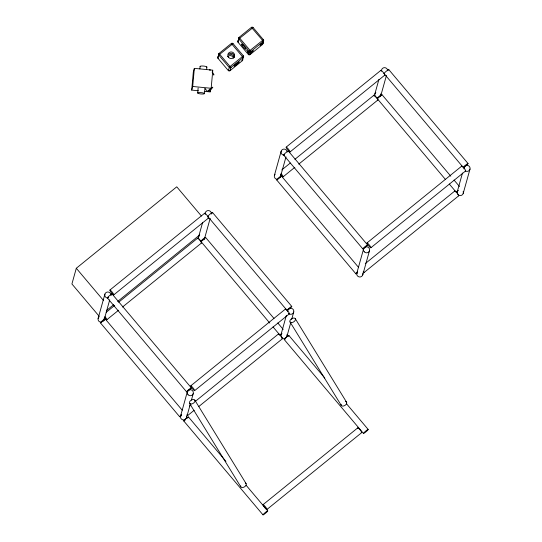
<?xml version="1.0" encoding="UTF-8"?>
<svg xmlns="http://www.w3.org/2000/svg" width="542" height="542" viewBox="0 0 542 542"><rect width="100%" height="100%" fill="white"/><g stroke="black" fill="none" stroke-linecap="round" stroke-linejoin="round"><path stroke-width="0.81" d="M260.113 45.196C260.865 43.495 264.611 42.391 262.531 40.298L251.42 27.364L239.049 37.378L238.202 40.677M234.286 56.842L233.968 57.662L233.324 55.758L231.542 54.336L228.588 54.322L230.479 53.265L232.471 53.414L233.853 54.701L234.401 56.869M198.399 90.758L191.692 90.094L193.331 71.984L194.348 68.36L212.803 70.175L211.163 88.285L210.147 91.91L204.273 91.334M191.692 90.094L192.701 86.469L194.348 68.36M197.688 93.014L198.142 87.98M199.869 68.936L200.106 66.402M204.456 93.624A3.401 0.677 5.2 0 0 199.544 92.553A3.401 0.677 5.2 0 0 199.226 93.705A3.401 0.677 5.2 0 0 204.456 93.624L204.917 88.597M206.644 69.552L206.875 67.018M210.147 91.91L210.296 90.263M241.779 60.331L242.335 60.718L243.216 57.567A1.24 1.213 15.6 0 0 243.372 55.853L233.074 43.645A1.24 1.213 15.6 0 0 231.332 43.475L219.009 53.462L218.148 56.707M251.38 27.371L251.373 27.391A1.24 1.213 15.6 0 1 253.107 27.561L263.412 39.769A1.24 1.213 15.6 0 1 263.256 41.477L250.939 51.47L250.716 52.276L253.277 50.663L250.472 53.462M233.046 43.611L219.869 54.159C218.683 54.593 216.875 59.532 218.514 58.048M201.414 216.041L176.753 186.821L76.3 268.263L71.917 283.967L99.261 316.372M98.102 318.472L104.911 294.096M104.057 320.139L109.735 299.794M212.2 72.35L212.6 70.9M242.498 58.997L243.372 55.826L229.564 66.91L228.297 70.562A1.24 1.213 15.6 0 0 230.025 70.69L242.342 60.704A1.24 1.213 15.6 0 0 242.565 59.085M198.555 237.03L202.661 222.322M250.37 53.543C250.329 55.961 249.198 53.069 248.338 54.478A1.24 1.213 15.6 0 0 250.065 54.606L262.382 44.62L262.674 43.57A1.24 1.213 15.6 0 0 262.958 42.046M204.503 238.697L210.188 218.351M180.533 416.148L187.336 391.771M186.489 417.814L190.533 403.316M191.434 400.091L193.291 393.438M274.36 175.567L281.169 151.191M280.316 177.234L286 156.882M280.98 334.705L286.379 315.376M286.935 336.372L290.817 322.47M291.657 319.455L293.744 311.996M374.813 94.125L378.919 79.417M380.769 95.792L386.446 75.44M356.792 273.243L363.601 248.866M362.747 274.902L369.549 250.533M457.245 191.8L462.475 173.061M463.193 193.467L470.002 169.09M231.332 43.475L243.222 57.54L230.899 67.554L230.011 70.711L229.456 70.325M262.403 43.109L262.05 43.462M109.89 290.051L204.652 213.223M286.149 147.146L380.918 70.311M110.866 294.807L112.18 293.744M113.766 294.868A3.096 0.515 51 0 0 111.245 291.027A3.096 0.515 51 0 0 110.473 291.488A3.096 0.515 51 0 0 113.766 294.868L208.528 218.04M290.024 151.963A3.096 0.515 51 0 0 287.511 148.122A3.096 0.515 51 0 0 286.732 148.576A3.096 0.515 51 0 0 290.024 151.963L384.786 75.135M106.483 310.512L113.705 304.658M117.648 301.467L199.713 234.93M106.212 312.294L114.708 305.403M118.623 302.226L197.708 238.107M281.813 169.917L290.309 163.027M294.889 159.321L373.966 95.202M106.815 319.76L118.583 310.227M122.499 307.043L201.577 242.931M280.417 174.361A3.096 0.515 51 0 0 283.1 176.827L294.841 167.315M298.764 164.138L377.842 100.026M190.737 385.85L285.498 309.015M366.995 242.938L461.757 166.109M194.612 390.667A3.096 0.515 51 0 0 192.092 386.825A3.096 0.515 51 0 0 191.312 387.279A3.096 0.515 51 0 0 194.612 390.667L289.374 313.838M370.87 247.762A3.096 0.515 51 0 0 368.35 243.92A3.096 0.515 51 0 0 367.578 244.374A3.096 0.515 51 0 0 370.87 247.762L465.632 170.926M189.666 405.972L190.974 404.908M195.547 401.202L278.547 333.906M365.274 263.595L454.813 191.001M187.661 415.558L194.199 410.26M198.772 406.547L282.423 338.73M363.919 272.653L458.688 195.818M263.046 504.656L357.808 427.828M266.921 509.48A3.096 0.515 51 0 0 264.401 505.632A3.096 0.515 51 0 0 263.622 506.092A3.096 0.515 51 0 0 266.921 509.48L361.683 432.645M262.592 43.638L262.674 43.57A6.694 0.772 -40.2 0 0 263.615 42.825A6.694 1.118 51 0 1 262.924 41.985M262.43 43.76L260.16 45.223M228.907 70.196L228.324 70.555L217.979 58.312A1.24 1.213 15.6 0 1 218.135 56.605M238.555 41.971C237.084 43.414 238.67 38.462 239.91 38.075L253.114 27.547M192.701 86.469L211.163 88.285M261.745 44.173L262.382 44.62A1.24 1.213 15.6 0 0 262.667 43.096M263.148 40.535L263.412 39.742L249.95 50.508L248.974 52.107L246.535 49.986L248.615 53.387L248.324 54.437L238.019 42.229A1.24 1.213 15.6 0 1 238.175 40.521M388.79 69.613L468.051 163.528A3.096 0.359 -40.2 0 1 464.643 166.794A3.096 0.359 -40.2 0 1 464.345 166.231A3.096 0.359 -40.2 0 1 468.051 163.528M384.054 73.583L463.308 167.505M381.839 94.504A3.096 0.359 -40.2 0 1 378.431 97.763A3.096 0.359 -40.2 0 1 378.14 97.201A3.096 0.359 -40.2 0 1 381.839 94.504L450.781 176.197M454.04 180.059L459.474 186.489M377.103 98.475L445.504 179.531M449.304 184.029L456.364 192.396M247.579 51.985L248.663 53.272M288.337 151.055L367.598 244.97A3.096 0.359 -40.2 0 1 364.19 248.236A3.096 0.359 -40.2 0 1 363.899 247.674A3.096 0.359 -40.2 0 1 367.598 244.97M283.601 155.026L362.862 248.947M277.226 179.714A3.096 0.359 -40.2 0 1 278.242 178.128A3.096 0.359 -40.2 0 1 281.393 175.994L358.479 267.287M204.957 88.461L207.6 91.591M276.65 179.917L355.911 273.839A3.096 0.359 -40.2 0 0 357.449 272.972M212.532 212.518L291.786 306.433A3.096 0.359 -40.2 0 1 288.385 309.699A3.096 0.359 -40.2 0 1 288.087 309.136A3.096 0.359 -40.2 0 1 291.786 306.433M207.789 216.495L287.05 310.41M288.933 335.539L324.766 377.998M346.48 403.729L368.194 429.46A3.096 0.359 -40.2 0 1 364.793 432.719A3.096 0.359 -40.2 0 1 364.495 432.157A3.096 0.359 -40.2 0 1 368.194 429.46M205.581 237.41A3.096 0.359 -40.2 0 1 202.173 240.668A3.096 0.359 -40.2 0 1 201.881 240.106A3.096 0.359 -40.2 0 1 205.581 237.41L273.981 318.459M277.782 322.964L283.209 329.4M284.198 339.516L363.458 433.431M200.838 241.386L269.787 323.079M273.046 326.941L280.099 335.302M112.079 293.96L191.34 387.876A3.096 0.359 -40.2 0 1 187.932 391.141A3.096 0.359 -40.2 0 1 187.64 390.579A3.096 0.359 -40.2 0 1 191.34 387.876M107.343 297.937L186.604 391.852M76.3 268.263L103.644 300.661M188.487 416.981L225.946 461.371M246.034 485.171L267.748 510.903A3.096 0.359 -40.2 0 1 264.34 514.162A3.096 0.359 -40.2 0 1 264.049 513.599A3.096 0.359 -40.2 0 1 267.748 510.903M101.083 322.551A3.096 0.359 -40.2 0 1 101.72 321.277A3.096 0.359 -40.2 0 1 105.121 318.838L182.22 410.192M183.752 420.958L263.005 514.873M100.392 322.822L179.653 416.744A3.096 0.359 -40.2 0 0 181.353 415.755M295.288 318.703A3.096 1.89 -31.6 0 1 292.179 322.524A3.096 1.89 -31.6 0 1 290.478 319.726A3.096 1.89 -31.6 0 1 295.288 318.703L346.562 402.198M290.011 321.934L341.284 405.43M194.835 400.145A3.096 1.89 -31.6 0 1 191.732 403.959A3.096 1.89 -31.6 0 1 190.032 401.168A3.096 1.89 -31.6 0 1 194.835 400.145L246.109 483.64M189.565 403.37L240.838 486.872M108.021 298.066A3.096 3.028 15.6 0 1 104.769 295.092A3.096 3.028 15.6 0 1 107.838 292.002A3.096 3.028 15.6 0 1 110.941 295.119M104.084 318.432A3.096 3.028 15.6 0 1 103.549 321.088M101.713 322.185A3.096 3.028 15.6 0 1 98.962 316.995M186.57 416.317A3.096 3.028 15.6 0 1 182.722 419.793A3.096 3.028 15.6 0 1 181.238 414.826M207.593 216.536A3.096 3.028 15.6 0 1 207.383 216.482M205.33 214.368A3.096 3.028 15.6 0 1 208.026 210.567A3.096 3.028 15.6 0 1 211.38 213.894M204.619 237.41A3.096 3.028 15.6 0 1 203.853 239.808M201.942 240.77A3.096 3.028 15.6 0 1 199.117 235.872M287.707 311.826A3.096 3.028 15.6 0 1 291.081 308.256A3.096 3.028 15.6 0 1 293.554 312.544A3.096 3.028 15.6 0 1 288.669 313.506M286.969 334.665A3.096 3.028 15.6 0 1 283.276 338.377A3.096 3.028 15.6 0 1 281.691 333.384M187.241 414.379A3.096 0.515 51 0 1 186.773 415.036M278.669 334.543A3.096 0.515 51 0 1 279.476 334.461A3.096 0.515 51 0 1 282.064 337.646A3.096 0.515 51 0 1 281.874 338.486M104.904 316.582A3.096 0.515 51 0 1 106.842 319.739A3.096 0.515 51 0 1 104.294 317.443M197.823 238.751A3.096 0.515 51 0 1 198.629 238.663A3.096 0.515 51 0 1 201.224 241.854A3.096 0.515 51 0 1 201.028 242.687M281.644 334.434A3.096 0.359 -40.2 0 1 280.099 335.234A3.096 0.359 -40.2 0 1 281.962 333.276M179.646 416.717A3.096 0.359 -40.2 0 1 181.353 414.86M105.121 318.838A3.096 0.359 -40.2 0 1 102.255 321.711M285.566 309.543A3.096 0.515 51 0 1 286.589 309.726A3.096 0.515 51 0 1 289.15 312.991A3.096 0.515 51 0 1 288.608 313.418M204.774 213.86A3.096 0.515 51 0 1 205.621 213.812A3.096 0.515 51 0 1 208.23 217.057A3.096 0.515 51 0 1 207.871 217.715M208.365 216.292A3.096 0.359 -40.2 0 1 208.69 215.35A3.096 0.359 -40.2 0 1 212.091 212.64A3.096 0.359 -40.2 0 1 211.448 213.839M108.725 297.185A3.096 0.359 -40.2 0 1 107.743 297.307A3.096 0.359 -40.2 0 1 111.347 294.259A3.096 0.359 -40.2 0 1 111.137 295.146M285.431 338.872A3.096 0.359 -40.2 0 1 284.57 338.926A3.096 0.359 -40.2 0 1 287.992 335.979A3.096 0.359 -40.2 0 1 288.364 336.352M185.134 420.206A3.096 0.359 -40.2 0 1 184.151 420.328A3.096 0.359 -40.2 0 1 187.756 417.279A3.096 0.359 -40.2 0 1 187.539 418.167M345.444 401.554A3.096 1.89 -31.6 0 1 346.453 403.865A3.096 1.89 -31.6 0 1 342.998 406.087A3.096 1.89 -31.6 0 1 341.175 404.298M245.316 483.064A3.096 1.89 -31.6 0 1 244.456 486.872A3.096 1.89 -31.6 0 1 240.689 485.903M357.923 428.465A3.096 0.515 51 0 1 358.696 428.343A3.096 0.515 51 0 1 361.263 431.466A3.096 0.515 51 0 1 361.229 432.475M284.279 155.161A3.096 3.028 15.6 0 1 281.034 152.261A3.096 3.028 15.6 0 1 283.947 149.097A3.096 3.028 15.6 0 1 287.199 151.997M280.431 175.947A3.096 3.028 15.6 0 1 280.241 177.437M277.314 179.327A3.096 3.028 15.6 0 1 275.072 174.246M362.828 273.405A3.096 3.028 15.6 0 1 359.197 276.935A3.096 3.028 15.6 0 1 357.232 272.26M381.534 71.246A3.096 3.028 15.6 0 1 384.292 67.662A3.096 3.028 15.6 0 1 387.652 70.772M380.728 93.874A3.096 3.028 15.6 0 1 380.606 96.191M378.634 97.784A3.096 3.028 15.6 0 1 375.836 92.506M463.966 168.921A3.096 3.028 15.6 0 1 467.197 165.337A3.096 3.028 15.6 0 1 469.921 169.368A3.096 3.028 15.6 0 1 465.28 170.865M463.159 191.55A3.096 3.028 15.6 0 1 461.743 195.195A3.096 3.028 15.6 0 1 457.834 194.388A3.096 3.028 15.6 0 1 457.949 190.479M363.411 271.325A3.096 0.515 51 0 1 363.038 272.131M454.928 191.638A3.096 0.515 51 0 1 455.693 191.516A3.096 0.515 51 0 1 458.268 194.646A3.096 0.515 51 0 1 458.234 195.648M281.027 173.515A3.096 0.515 51 0 1 283.1 176.827M374.292 96.232A3.096 0.515 51 0 1 374.583 95.494A3.096 0.515 51 0 1 377.259 98.59A3.096 0.515 51 0 1 377.476 99.918M457.746 191.644A3.096 0.359 -40.2 0 1 456.371 192.308A3.096 0.359 -40.2 0 1 458.227 190.371M355.904 273.791A3.096 0.359 -40.2 0 1 357.612 271.955M281.393 175.994A3.096 0.359 -40.2 0 1 278.032 179.165M461.825 166.631A3.096 0.515 51 0 1 464.006 168.081A3.096 0.515 51 0 1 465.273 170.818M380.938 70.731A3.096 0.515 51 0 1 383.16 72.289A3.096 0.515 51 0 1 384.508 75.074M384.42 73.495A3.096 0.359 -40.2 0 1 384.867 72.526A3.096 0.359 -40.2 0 1 387.977 69.965A3.096 0.359 -40.2 0 1 388.418 70.203M284.293 154.755A3.096 0.359 -40.2 0 1 284.103 154.294A3.096 0.359 -40.2 0 1 287.206 151.625A3.096 0.359 -40.2 0 1 288.134 151.448M212.254 72.039A3.401 0.569 51 0 1 213.866 74.518A3.401 0.569 51 0 1 213.284 74.715M209.652 70.142A3.401 0.569 51 0 1 210.472 70.135M200.33 66.707A3.401 0.677 5.2 0 1 203.67 66.07A3.401 0.677 5.2 0 1 206.488 67.31M227.552 56.741A3.401 3.333 15.6 0 1 233.487 58.204M250.275 53.631A1.22 1.213 -50.8 0 1 248.676 53.475M263.378 40.833A1.22 1.206 -47.4 0 1 263.148 42.249M250.458 52.452A1.22 1.145 -7.8 0 1 249.083 52.296M230.906 67.526L230.899 67.554A1.24 1.213 15.6 0 1 229.158 67.384L218.853 55.169A1.24 1.213 15.6 0 1 219.009 53.462L230.906 67.526M250.939 51.443L250.939 51.47A1.24 1.213 15.6 0 1 249.198 51.3L238.893 39.085A1.24 1.213 15.6 0 1 239.049 37.378L250.939 51.443M188.013 394.739A3.096 3.028 15.6 0 0 193.23 393.648A3.096 3.028 15.6 0 0 189.612 389.745A3.096 3.028 15.6 0 0 188.013 394.739M364.271 251.834A3.096 3.028 15.6 0 0 369.495 250.743A3.096 3.028 15.6 0 0 365.87 246.834A3.096 3.028 15.6 0 0 364.271 251.834M209.063 90.805A3.401 0.393 -40.2 0 0 212.81 87.221A3.401 0.393 -40.2 0 0 208.745 90.189A3.401 0.393 -40.2 0 0 209.063 90.805M235.391 65.501A3.401 0.393 -40.2 0 0 239.266 61.842A3.401 0.393 -40.2 0 0 235.303 64.681A3.401 0.393 -40.2 0 0 235.391 65.501M228.704 57.527A3.401 3.333 15.6 0 0 234.435 56.28A3.401 3.333 15.6 0 0 230.411 52.012A3.401 3.333 15.6 0 0 228.704 57.527M242.084 45.474A3.401 0.569 51 0 0 245.75 49.302A3.401 0.569 51 0 0 243.087 45.155A3.401 0.569 51 0 0 242.084 45.474"/></g></svg>
